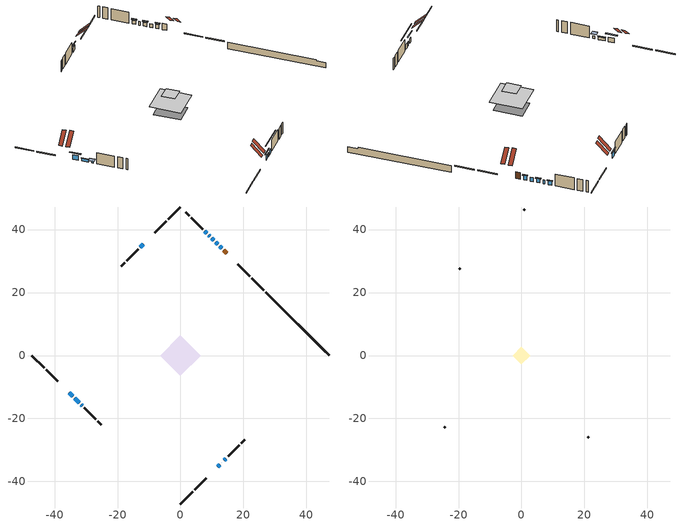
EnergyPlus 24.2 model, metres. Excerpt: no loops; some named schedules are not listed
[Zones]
conditioned space
 floor outside (Floor1 construction): -2.32,0 0,2.32 2.32,0 0,-2.32 z0.61
 floor adiabatic (AdiabaticFloorConstruction): -6.47,0 0,6.47 6.47,0 0,-6.47 z1.83
 floor foundation (Slab1 construction): -5.01,0.59 -0.59,5.01 5.01,-0.59 0.59,-5.01 z-1.5
 wall outside (RimJoist1 construction): 0,-47.17 3.81,-43.35 / -47.17,0 -43.35,-3.81 / 0,47.17 -3.81,43.35 / 26.47,20.7 22.65,24.52 z0.61:0.91
 wall outside (RimJoist2 construction): 4.47,-42.7 8.23,-38.94 / -42.7,-4.47 -38.94,-8.23 / -4.47,42.7 -8.23,38.94 / 22,25.17 18.24,28.93 z0.61:0.91
 wall outside (AdiabaticWallConstruction 1): 14.67,32.5 13.78,33.39 z0.61:2.64
 wall outside (AdiabaticWallConstruction): 11.8,-35.37 12.41,-34.76 / 13.12,34.05 12.49,34.68 / -35.37,-11.8 -34.23,-12.93 / -11.8,35.37 -12.81,34.36 / 13.82,-33.35 14.43,-32.74 z0.61:2.03; 11.83,35.33 11.24,35.93 / 13.07,-34.1 13.17,-34 / 10.58,36.58 9.95,37.21 / 9.3,37.87 9.02,38.15 / 8.37,38.8 7.65,39.52 z0.61:1.83; -33.58,-13.59 -32.21,-14.96 z0.61:1.47; -31.56,-15.61 -31.18,-15.99 z0.61:1.5
 wall outside (Wall1 construction): 15.09,-32.08 18.72,-28.45 / -30.52,-16.65 -26.89,-20.28 / -13.46,33.7 -17.09,30.07 / 6.99,40.18 3.36,43.81 z0.61:4.27
 wall outside (Wall2 construction): 19.37,-27.8 20.42,-26.75 / -26.24,-20.93 -25.19,-21.98 / -17.75,29.42 -18.8,28.37 / 2.71,44.46 1.66,45.51 z0.61:4.27
 wall foundation (FoundationWall1 construction): 27.12,20.04,-1.5 27.12,20.04,0.61 45.16,2,0.61 45.16,2,0.19 47.17,0,0.19 47.17,0,-1.5
 window (WindowConstruction): 11.8,-35.37 12.41,-34.76 z0.61:2.03
 window (WindowConstruction 6): 13.12,34.05 12.49,34.68 z0.61:2.03
 window (WindowConstruction 7): -35.37,-11.8 -34.23,-12.93 z0.61:2.03
 window (WindowConstruction 10): 11.83,35.34 11.24,35.93 z0.61:1.83
 window (WindowConstruction 11): 13.07,-34.1 13.16,-34 z0.61:1.83
 window (WindowConstruction 1): -11.8,35.37 -12.81,34.36 z0.61:2.03
 window (WindowConstruction 2): 10.58,36.58 9.95,37.21 z0.61:1.83
 window (WindowConstruction 3): -33.58,-13.59 -32.21,-14.96 z0.61:1.47
 window (WindowConstruction 8): 9.3,37.87 9.02,38.15 z0.61:1.83
 window (WindowConstruction 9): -31.55,-15.61 -31.18,-15.99 z0.61:1.5
 window (WindowConstruction 4): 13.82,-33.35 14.43,-32.74 z0.61:2.03
 window (WindowConstruction 5): 8.37,38.8 7.65,39.52 z0.61:1.83
 door (Door): 14.67,32.5 13.78,33.39 z0.61:2.64
 ceiling adiabatic (AdiabaticFloorConstruction): 0,-6.47 6.47,0 0,6.47 -6.47,0 z1.83
 roof outside (Roof1 construction): 9.67,-37.5,4.27 7.46,-35.29,7.4 6.67,-36.07,7.4 8.89,-38.28,4.27; -37.5,-9.67,4.27 -35.29,-7.46,7.4 -36.07,-6.67,7.4 -38.28,-8.89,4.27; -9.67,37.5,4.27 -7.46,35.29,7.4 -6.67,36.07,7.4 -8.89,38.28,4.27; 16.8,30.37,4.27 14.59,28.16,7.4 15.37,27.38,7.4 17.58,29.59,4.27
attic - vented
 floor to conditioned space (Floor2 construction Reversed): -2.75,0 0,2.75 2.75,0 0,-2.75 z4.27
 wall outside (Wall4 construction): 21.08,-26.09 21.42,-25.75 / -24.53,-22.64 -24.19,-22.98 / -19.45,27.71 -19.8,27.37 / 1,46.17 0.66,46.51 z0.61:4.27
 roof outside (Roof2 construction): 11.14,-36.02,4.27 8.83,-33.71,7.54 8.01,-34.53,7.54 10.33,-36.84,4.27; -36.02,-11.14,4.27 -33.71,-8.83,7.54 -34.53,-8.01,7.54 -36.84,-10.33,4.27; -11.14,36.02,4.27 -8.83,33.71,7.54 -8.01,34.53,7.54 -10.33,36.84,4.27; 15.32,31.85,4.27 13.01,29.53,7.54 13.83,28.71,7.54 16.14,31.03,4.27
shading: 13.27,-33.89 10.94,-36.23 11.04,-36.33 13.38,-34 z3.25; 12.31,34.86 13.3,33.87 13.56,34.13 12.57,35.12 z2.28; -33.63,-13.54 -35.97,-11.19 -36.24,-11.46 -33.9,-13.81 z2.89; -13.34,33.82 -11.26,35.9 -11.37,36.01 -13.45,33.93 z2.79; 9.74,37.42 10.8,36.37 11.06,36.64 10.01,37.69 z2.13; -32.14,-15.03 -33.65,-13.52 -33.79,-13.66 -32.28,-15.17 z1.57; -30.85,-16.32 -31.88,-15.29 -32.74,-16.15 -31.71,-17.18 z1.96; 17.02,-30.15 11.23,-35.94 11.34,-36.04 17.13,-30.25 z5.69; 7.47,39.7 8.54,38.63 8.8,38.89 7.73,39.96 z2.08
[Building]
Building 1: Terrain=Suburbs
[Site:Location]
Montreal Mirabel Intl AP_QC: Latitude {deg}=45.68; Longitude {deg}=-74.03; Time Zone {hr}=-5; Elevation {m}=82; Keep Site Location Information=Yes
[Site:GroundTemperature:Shallow]
0.642858, -1.75623, -1.94836, -0.80987, 3.76054, 8.30966, 12.2535, 14.7518, 14.9641, 12.9321, 9.08883, 4.67926
[Site:WaterMainsTemperature]
Calculation Method=Schedule; Temperature Schedule=mains temperature schedule
[Material] Roughness=Rough; Thermal Absorptance=0.9
Name | Thickness {m} | Conductivity {W/m-K} | Density {kg/m3} | Specific Heat {J/kg-K} | Solar Absorptance | Visible Absorptance
asphalt or fiberglass shingles | 0.00635 | 0.162714 | 1121.4 | 1465.45 | 0.4 | 0.4
ceiling loosefill ins | 0.254 | 0.0480833 | 16.02 | 1046.75 | 0.7 | 0.7
ceiling stud and cavity | 0.1397 | 0.308702 | 65.682 | 1177.47 | 0.7 | 0.7
concrete 4.0 in. | 0.1016 | 1.803125 | 2242.8 | 837.4 | 0.7 | 0.7
concrete 8.0 in. | 0.2032 | 1.803125 | 2242.8 | 837.4 | 0.7 | 0.7
door material | 0.04445 | 0.053851 | 512.64 | 1214.23 | 0.7 | 0.7
exterior vertical ins | 0.0519071 | 0.029427 | 32.04 | 1214.23 | 0.7 | 0.7
floor covering | 0.0127 | 0.0433444 | 54.468 | 1339.84 | 0.6 | 0.6
floor rigid ins; wall rigid ins | 0.512978 | 0.029427 | 32.04 | 1214.23 | 0.7 | 0.7
floor stud and cavity | 0.1397 | 0.0923391 | 92.3553 | 1139.71 | 0.7 | 0.7
floor stud and cavity 1 | 0.1397 | 1.75129 | 37.0049 | 1207.88 | 0.7 | 0.7
furniture material conditioned space 1 | 0.1524 | 0.115458 | 640.8 | 1214.23 | 0.6 | 0.6
gypsum board | 0.0127 | 0.160291 | 801 | 837.4 | 0.6 | 0.6
gypsum board 1 | 0.0127 | 0.160291 | 801 | 837.4 | 0.7 | 0.7
osb sheathing 0.5 in. | 0.0127 | 0.115458 | 512.64 | 1214.23 | 0.7 | 0.7
osb sheathing 0.75 in. | 0.01905 | 0.115458 | 512.64 | 1214.23 | 0.7 | 0.7
osb sheathing 2.0 in. | 0.0508 | 0.115458 | 512.64 | 1214.23 | 0.7 | 0.7
rim joist rigid ins | 0.051816 | 0.029427 | 32.04 | 1214.23 | 0.7 | 0.7
rim joist stud and cavity | 0.0508 | 0.0452492 | 125.044 | 1163.47 | 0.6 | 0.6
rim joist stud and cavity 1 | 0.0508 | 0.0477981 | 125.044 | 1163.47 | 0.6 | 0.6
roof stud and cavity | 0.2032 | 0.17553 | 78.34581 | 1123.46 | 0.7 | 0.7
wall stud and cavity | 0.1397 | 0.157107 | 139.0536 | 1170.24 | 0.7 | 0.7
wall stud and cavity 1 | 0.1397 | 0.14193 | 139.0536 | 1170.24 | 0.7 | 0.7
wall stud and cavity 2 | 0.0889 | 6.9971 | 50.32683 | 1063.81 | 0.6 | 0.6
wall stud and cavity 3 | 0.0889 | 0.380278 | 52.3479 | 1209.89 | 0.7 | 0.7
wall stud and cavity 4 | 0.0889 | 0.391764 | 83.0341 | 1211.67 | 0.7 | 0.7
wood siding | 0.0254 | 0.102417 | 544.68 | 1172.36 | 0.4 | 0.4
wood siding 1 | 0.00254 | 0.102417 | 544.68 | 1172.36 | 0.4 | 0.4
wood siding 2; wood siding 3; wood siding 4 | 0.0254 | 0.102417 | 544.68 | 1172.36 | 0.7 | 0.7
[WindowMaterial:SimpleGlazingSystem]
Name | U-Factor {W/m2-K} | Solar Heat Gain Coefficient
WindowMaterial | 4.28064 | 0.68
WindowMaterial 1 | 3.93088 | 0.7
WindowMaterial 2 | 4.34197 | 0.67
WindowMaterial 3 | 4.5248 | 0.66
WindowMaterial 4 | 4.23352 | 0.68
WindowMaterial 5 | 4.25509 | 0.68
WindowMaterial 6 | 3.87126 | 0.7
WindowMaterial 7 | 2.75326 | 0.59
WindowMaterial 8 | 5.43157 | 0.61
WindowMaterial 9 | 2.72487 | 0.32
[Construction]
AdiabaticFloorConstruction: floor stud and cavity 1, floor rigid ins, osb sheathing 0.75 in., floor covering
AdiabaticWallConstruction: wood siding 3, wall rigid ins, wall stud and cavity 3, gypsum board
AdiabaticWallConstruction 1: wood siding 4, wall rigid ins, wall stud and cavity 3, gypsum board
Door: door material
Floor1 construction: floor stud and cavity, osb sheathing 0.75 in., floor covering
Floor2 construction Reversed: gypsum board, ceiling stud and cavity, ceiling loosefill ins
FoundationWall1 construction: concrete 8.0 in., gypsum board 1
furniture construction conditioned space 1: furniture material conditioned space 1
PartitionWallConstruction: gypsum board, wall stud and cavity 4, gypsum board
RimJoist1 construction: wood siding 2, osb sheathing 2.0 in., rim joist stud and cavity
RimJoist2 construction: wood siding 2, rim joist rigid ins, osb sheathing 2.0 in., rim joist stud and cavity 1
Roof1 construction: asphalt or fiberglass shingles, osb sheathing 0.75 in., roof stud and cavity, gypsum board
Roof2 construction: asphalt or fiberglass shingles
Slab1 construction: concrete 4.0 in.
Wall1 construction: wood siding, osb sheathing 0.5 in., wall stud and cavity, gypsum board
Wall2 construction: wood siding, osb sheathing 0.5 in., wall stud and cavity 1, gypsum board
Wall4 construction: wood siding 1, wall stud and cavity 2
WindowConstruction; WindowConstruction 4: WindowMaterial
WindowConstruction 1: WindowMaterial 1
WindowConstruction 10: WindowMaterial 8
WindowConstruction 11: WindowMaterial 9
WindowConstruction 2: WindowMaterial 2
WindowConstruction 3: WindowMaterial 3
WindowConstruction 5: WindowMaterial 4
WindowConstruction 6: WindowMaterial 5
WindowConstruction 7: WindowMaterial 6
WindowConstruction 8; WindowConstruction 9: WindowMaterial 7
[Zone] Multiplier=1; Part of Total Floor Area=Yes
Name | Volume {m3}
attic - vented | 6.95637
conditioned space | 321.3
[Space]
Name | Zone | Volume {m3}
attic - vented 1 | attic - vented | 6.95637
conditioned space 1 | conditioned space | 321.3
[ZoneInfiltration:EffectiveLeakageArea]
infil attic - vented 1: Zone or Space=attic - vented 1; Schedule=Always On Discrete; Effective Air Leakage Area {cm2}=699.692; Stack Coefficient=0.000482018; Wind Coefficient=1.48338e-05
[ZoneMixing]
whole house fan mix: Zone or Space=attic - vented; Schedule=Always On Continuous; Design Flow Rate Calculation Method=Flow/Zone; Design Flow Rate {m3/s}=0; Source Zone or Space=conditioned space
[SurfaceProperty:ExposedFoundationPerimeter]
Slab1: Exposed Perimeter Calculation Method=TotalExposedPerimeter; Total Exposed Perimeter {m}=28.347
[InternalMass] Zone or ZoneList=conditioned space; Space or SpaceList=conditioned space 1
Name | Construction | Surface Area {m2}
furniture mass conditioned space 1 | furniture construction conditioned space 1 | 57.556
partition wall mass | PartitionWallConstruction | 143.89
[Lights]
interior lighting: Zone or ZoneList or Space or SpaceList=conditioned space 1; Schedule=interior lighting schedule; Design Level Calculation Method=LightingLevel; Lighting Level {W}=343.2; Return Air Fraction=0; Fraction Radiant=0.6; Fraction Visible=0.2; Fraction Replaceable=1
[People]
occupants: Zone or ZoneList or Space or SpaceList=conditioned space 1; Number of People Schedule=occupants schedule; Number of People Calculation Method=People; Number of People=3; Fraction Radiant=0.314171; Sensible Heat Fraction=0.56303; Activity Level Schedule=occupants activity schedule; Carbon Dioxide Generation Rate {m3/s-W}=0; Enable ASHRAE 55 Comfort Warnings=No; Mean Radiant Temperature Calculation Type=EnclosureAveraged
[ElectricEquipment] Zone or ZoneList or Space or SpaceList=conditioned space 1; Design Level Calculation Method=EquipmentLevel
Name | Schedule | Design Level {W} | Fraction Latent | Fraction Radiant | Fraction Lost
clothes dryer | clothes dryer schedule | 140.772 | 0.015 | 0.081 | 0.85
clothes washer | clothes washer schedule | 32.1985 | 0.03 | 0.162 | 0.7
cooking range | cooking range schedule | 215.147 | 0.08 | 0.432 | 0.2
dishwasher | dishwasher schedule | 66.8632 | 0.3 | 0.18 | 0.4
fridge | fridge schedule | 72.9452 | 0 | 0.6 | 0
mech vent house fan | mech vent house fan schedule | 0 | 0 | 0 | 1
mech vent house fan cfis | mech vent house fan cfis schedule | 0 | 0 | 0 | 0
mech vent range fan 0 | mech vent range fan 0 schedule | 57 | 0 | 0 | 1
misc plug loads | misc plug loads schedule | 494.7 | 0.045 | 0.513 | 0.1
whole house fan | Always On Discrete | 0 | 0 | 0 | 1
[OtherEquipment] Zone or ZoneList or Space or SpaceList=conditioned space 1; Design Level Calculation Method=EquipmentLevel
Name | Fuel Type | Schedule | Design Level {W} | Fraction Latent | Fraction Radiant | Fraction Lost
clothes dryer 1 | Electricity | clothes dryer schedule | 0 | 0.015 | 0.081 | 0.85
cooking range 1 | Electricity | cooking range schedule | 0 | 0.08 | 0.432 | 0.2
general water use latent | None | general water use schedule | 62.594 | 1 | 0 | 0
general water use sensible | None | general water use schedule | -61.6891 | 0 | 0.6 | 0
mech vent house fan latent load | None | Always On Discrete | 0 | 1 | 0 | 0
mech vent house fan sensible load | None | Always On Discrete | 0 | 0 | 0 | 0
water heater energy adjustment1 | Electricity | Always On Discrete | 0.01 | 0 | 0 | 1
[ZoneInfiltration:DesignFlowRate] Zone or ZoneList or Space or SpaceList=conditioned space 1; Schedule=Always On Discrete; Design Flow Rate Calculation Method=Flow/Zone; Design Flow Rate {m3/s}=0
infil flow; natural vent flow; whole house fan flow
[Foundation:Kiva]
Foundation Kiva 1: Initial Indoor Air Temperature {C}=18; Wall Height Above Grade {m}=0.609996; Wall Depth Below Slab {m}=0.2032; Custom Block Material Name 1=exterior vertical ins; Custom Block Depth 1 {m}=2.11001; Custom Block X Position 1 {m}=0.2159; Custom Block Z Position 1 {m}=0
[Foundation:Kiva:Settings]
Soil Conductivity {W/m-K}=0.849921; Soil Density {kg/m3}=1842.3; Soil Specific Heat {J/kg-K}=418.7; Ground Solar Absorptivity=0.9; Ground Thermal Absorptivity=0.9; Ground Surface Roughness {m}=0.03; Far-Field Width {m}=40; Deep-Ground Boundary Condition=ZeroFlux; Deep-Ground Depth {m}=40; Minimum Cell Dimension {m}=0.2; Maximum Cell Growth Coefficient=3; Simulation Timestep=Timestep
[Exterior:Lights]
exterior lighting: Schedule=exterior lighting schedule; Design Level {W}=75.6
[Schedule:Constant]
Name | Hourly Value
Always On Continuous; mech vent house fan schedule; mech vent house fan cfis schedule; Always On Discrete | 1
occupants activity schedule | 117.228
fridge schedule | 0
[Schedule:Week:Daily]
interior lighting schedule Week Rule - Jan1-Jan27: interior lighting schedule day, interior lighting schedule day, interior lighting schedule day, interior lighting schedule day, interior lighting schedule day, interior lighting schedule day, interior lighting schedule day, interior lighting schedule default day, interior lighting schedule default day, interior lighting schedule default day, interior lighting schedule default day, interior lighting schedule default day
interior lighting schedule Week Rule - Jan28-Feb3: interior lighting schedule day, interior lighting schedule day, interior lighting schedule day, interior lighting schedule day, interior lighting schedule day 1, interior lighting schedule day 1, interior lighting schedule day 1, interior lighting schedule default day, interior lighting schedule default day, interior lighting schedule default day, interior lighting schedule default day, interior lighting schedule default day
interior lighting schedule Week Rule - Feb4-Feb24: interior lighting schedule day 1, interior lighting schedule day 1, interior lighting schedule day 1, interior lighting schedule day 1, interior lighting schedule day 1, interior lighting schedule day 1, interior lighting schedule day 1, interior lighting schedule default day, interior lighting schedule default day, interior lighting schedule default day, interior lighting schedule default day, interior lighting schedule default day
interior lighting schedule Week Rule - Feb25-Mar3: interior lighting schedule day 1, interior lighting schedule day 1, interior lighting schedule day 1, interior lighting schedule day 1, interior lighting schedule day 2, interior lighting schedule day 2, interior lighting schedule day 2, interior lighting schedule default day, interior lighting schedule default day, interior lighting schedule default day, interior lighting schedule default day, interior lighting schedule default day
interior lighting schedule Week Rule - Mar4-Mar31: interior lighting schedule day 2, interior lighting schedule day 2, interior lighting schedule day 2, interior lighting schedule day 2, interior lighting schedule day 2, interior lighting schedule day 2, interior lighting schedule day 2, interior lighting schedule default day, interior lighting schedule default day, interior lighting schedule default day, interior lighting schedule default day, interior lighting schedule default day
interior lighting schedule Week Rule - Apr1-Apr28: interior lighting schedule day 3, interior lighting schedule day 3, interior lighting schedule day 3, interior lighting schedule day 3, interior lighting schedule day 3, interior lighting schedule day 3, interior lighting schedule day 3, interior lighting schedule default day, interior lighting schedule default day, interior lighting schedule default day, interior lighting schedule default day, interior lighting schedule default day
interior lighting schedule Week Rule - Apr29-May5: interior lighting schedule day 3, interior lighting schedule day 3, interior lighting schedule day 4, interior lighting schedule day 4, interior lighting schedule day 4, interior lighting schedule day 4, interior lighting schedule day 4, interior lighting schedule default day, interior lighting schedule default day, interior lighting schedule default day, interior lighting schedule default day, interior lighting schedule default day
interior lighting schedule Week Rule - May6-May26: interior lighting schedule day 4, interior lighting schedule day 4, interior lighting schedule day 4, interior lighting schedule day 4, interior lighting schedule day 4, interior lighting schedule day 4, interior lighting schedule day 4, interior lighting schedule default day, interior lighting schedule default day, interior lighting schedule default day, interior lighting schedule default day, interior lighting schedule default day
interior lighting schedule Week Rule - May27-Jun2: interior lighting schedule day 4, interior lighting schedule day 4, interior lighting schedule day 4, interior lighting schedule day 4, interior lighting schedule day 4, interior lighting schedule day 5, interior lighting schedule day 5, interior lighting schedule default day, interior lighting schedule default day, interior lighting schedule default day, interior lighting schedule default day, interior lighting schedule default day
interior lighting schedule Week Rule - Jun3-Jun30: interior lighting schedule day 5, interior lighting schedule day 5, interior lighting schedule day 5, interior lighting schedule day 5, interior lighting schedule day 5, interior lighting schedule day 5, interior lighting schedule day 5, interior lighting schedule default day, interior lighting schedule default day, interior lighting schedule default day, interior lighting schedule default day, interior lighting schedule default day
interior lighting schedule Week Rule - Jul1-Jul28: interior lighting schedule day 6, interior lighting schedule day 6, interior lighting schedule day 6, interior lighting schedule day 6, interior lighting schedule day 6, interior lighting schedule day 6, interior lighting schedule day 6, interior lighting schedule default day, interior lighting schedule default day, interior lighting schedule default day, interior lighting schedule default day, interior lighting schedule default day
interior lighting schedule Week Rule - Jul29-Aug4: interior lighting schedule day 6, interior lighting schedule day 6, interior lighting schedule day 6, interior lighting schedule day 7, interior lighting schedule day 7, interior lighting schedule day 7, interior lighting schedule day 7, interior lighting schedule default day, interior lighting schedule default day, interior lighting schedule default day, interior lighting schedule default day, interior lighting schedule default day
interior lighting schedule Week Rule - Aug5-Aug25: interior lighting schedule day 7, interior lighting schedule day 7, interior lighting schedule day 7, interior lighting schedule day 7, interior lighting schedule day 7, interior lighting schedule day 7, interior lighting schedule day 7, interior lighting schedule default day, interior lighting schedule default day, interior lighting schedule default day, interior lighting schedule default day, interior lighting schedule default day
interior lighting schedule Week Rule - Aug26-Sep1: interior lighting schedule day 7, interior lighting schedule day 7, interior lighting schedule day 7, interior lighting schedule day 7, interior lighting schedule day 7, interior lighting schedule day 7, interior lighting schedule day 8, interior lighting schedule default day, interior lighting schedule default day, interior lighting schedule default day, interior lighting schedule default day, interior lighting schedule default day
interior lighting schedule Week Rule - Sep2-Sep29: interior lighting schedule day 8, interior lighting schedule day 8, interior lighting schedule day 8, interior lighting schedule day 8, interior lighting schedule day 8, interior lighting schedule day 8, interior lighting schedule day 8, interior lighting schedule default day, interior lighting schedule default day, interior lighting schedule default day, interior lighting schedule default day, interior lighting schedule default day
interior lighting schedule Week Rule - Sep30-Oct6: interior lighting schedule day 8, interior lighting schedule day 9, interior lighting schedule day 9, interior lighting schedule day 9, interior lighting schedule day 9, interior lighting schedule day 9, interior lighting schedule day 9, interior lighting schedule default day, interior lighting schedule default day, interior lighting schedule default day, interior lighting schedule default day, interior lighting schedule default day
interior lighting schedule Week Rule - Oct7-Oct27: interior lighting schedule day 9, interior lighting schedule day 9, interior lighting schedule day 9, interior lighting schedule day 9, interior lighting schedule day 9, interior lighting schedule day 9, interior lighting schedule day 9, interior lighting schedule default day, interior lighting schedule default day, interior lighting schedule default day, interior lighting schedule default day, interior lighting schedule default day
interior lighting schedule Week Rule - Oct28-Nov3: interior lighting schedule day 9, interior lighting schedule day 9, interior lighting schedule day 9, interior lighting schedule day 9, interior lighting schedule day 10, interior lighting schedule day 10, interior lighting schedule day 10, interior lighting schedule default day, interior lighting schedule default day, interior lighting schedule default day, interior lighting schedule default day, interior lighting schedule default day
interior lighting schedule Week Rule - Nov4-Nov24: interior lighting schedule day 10, interior lighting schedule day 10, interior lighting schedule day 10, interior lighting schedule day 10, interior lighting schedule day 10, interior lighting schedule day 10, interior lighting schedule day 10, interior lighting schedule default day, interior lighting schedule default day, interior lighting schedule default day, interior lighting schedule default day, interior lighting schedule default day
interior lighting schedule Week Rule - Nov25-Dec1: interior lighting schedule day 10, interior lighting schedule day 10, interior lighting schedule day 10, interior lighting schedule day 10, interior lighting schedule day 10, interior lighting schedule day 10, interior lighting schedule day 11, interior lighting schedule default day, interior lighting schedule default day, interior lighting schedule default day, interior lighting schedule default day, interior lighting schedule default day
interior lighting schedule Week Rule - Dec2-Dec31: interior lighting schedule day 11, interior lighting schedule day 11, interior lighting schedule day 11, interior lighting schedule day 11, interior lighting schedule day 11, interior lighting schedule day 11, interior lighting schedule day 11, interior lighting schedule default day, interior lighting schedule default day, interior lighting schedule default day, interior lighting schedule default day, interior lighting schedule default day
occupants schedule Week Rule - Jan1-Dec31: occupants schedule day, occupants schedule day, occupants schedule day, occupants schedule day, occupants schedule day, occupants schedule day, occupants schedule day, occupants schedule default day, occupants schedule default day, occupants schedule default day, occupants schedule default day, occupants schedule default day
clothes dryer schedule Week Rule - Jan1-Dec31: clothes dryer schedule day, clothes dryer schedule day, clothes dryer schedule day, clothes dryer schedule day, clothes dryer schedule day, clothes dryer schedule day, clothes dryer schedule day, clothes dryer schedule default day, clothes dryer schedule default day, clothes dryer schedule default day, clothes dryer schedule default day, clothes dryer schedule default day
clothes washer schedule Week Rule - Jan1-Dec31: clothes washer schedule day, clothes washer schedule day, clothes washer schedule day, clothes washer schedule day, clothes washer schedule day, clothes washer schedule day, clothes washer schedule day, clothes washer schedule default day, clothes washer schedule default day, clothes washer schedule default day, clothes washer schedule default day, clothes washer schedule default day
cooking range schedule Week Rule - Jan1-Dec31: cooking range schedule day, cooking range schedule day, cooking range schedule day, cooking range schedule day, cooking range schedule day, cooking range schedule day, cooking range schedule day, cooking range schedule default day, cooking range schedule default day, cooking range schedule default day, cooking range schedule default day, cooking range schedule default day
dishwasher schedule Week Rule - Jan1-Dec31: dishwasher schedule day, dishwasher schedule day, dishwasher schedule day, dishwasher schedule day, dishwasher schedule day, dishwasher schedule day, dishwasher schedule day, dishwasher schedule default day, dishwasher schedule default day, dishwasher schedule default day, dishwasher schedule default day, dishwasher schedule default day
mech vent range fan 0 schedule Week Rule - Jan1-Dec31: mech vent range fan 0 schedule day, mech vent range fan 0 schedule day, mech vent range fan 0 schedule day, mech vent range fan 0 schedule day, mech vent range fan 0 schedule day, mech vent range fan 0 schedule day, mech vent range fan 0 schedule day, mech vent range fan 0 schedule default day, mech vent range fan 0 schedule default day, mech vent range fan 0 schedule default day, mech vent range fan 0 schedule default day, mech vent range fan 0 schedule default day
misc plug loads schedule Week Rule - Jan1-Dec31: misc plug loads schedule day, misc plug loads schedule day, misc plug loads schedule day, misc plug loads schedule day, misc plug loads schedule day, misc plug loads schedule day, misc plug loads schedule day, misc plug loads schedule default day, misc plug loads schedule default day, misc plug loads schedule default day, misc plug loads schedule default day, misc plug loads schedule default day
general water use schedule Week Rule - Jan1-Dec31: general water use schedule day, general water use schedule day, general water use schedule day, general water use schedule day, general water use schedule day, general water use schedule day, general water use schedule day, general water use schedule default day, general water use schedule default day, general water use schedule default day, general water use schedule default day, general water use schedule default day
exterior lighting schedule Week Rule - Jan1-Jan27: exterior lighting schedule day, exterior lighting schedule day, exterior lighting schedule day, exterior lighting schedule day, exterior lighting schedule day, exterior lighting schedule day, exterior lighting schedule day, exterior lighting schedule default day, exterior lighting schedule default day, exterior lighting schedule default day, exterior lighting schedule default day, exterior lighting schedule default day
exterior lighting schedule Week Rule - Jan28-Feb3: exterior lighting schedule day, exterior lighting schedule day, exterior lighting schedule day, exterior lighting schedule day, exterior lighting schedule day 1, exterior lighting schedule day 1, exterior lighting schedule day 1, exterior lighting schedule default day, exterior lighting schedule default day, exterior lighting schedule default day, exterior lighting schedule default day, exterior lighting schedule default day
exterior lighting schedule Week Rule - Feb4-Feb24: exterior lighting schedule day 1, exterior lighting schedule day 1, exterior lighting schedule day 1, exterior lighting schedule day 1, exterior lighting schedule day 1, exterior lighting schedule day 1, exterior lighting schedule day 1, exterior lighting schedule default day, exterior lighting schedule default day, exterior lighting schedule default day, exterior lighting schedule default day, exterior lighting schedule default day
exterior lighting schedule Week Rule - Feb25-Mar3: exterior lighting schedule day 1, exterior lighting schedule day 1, exterior lighting schedule day 1, exterior lighting schedule day 1, exterior lighting schedule day 2, exterior lighting schedule day 2, exterior lighting schedule day 2, exterior lighting schedule default day, exterior lighting schedule default day, exterior lighting schedule default day, exterior lighting schedule default day, exterior lighting schedule default day
exterior lighting schedule Week Rule - Mar4-Mar31: exterior lighting schedule day 2, exterior lighting schedule day 2, exterior lighting schedule day 2, exterior lighting schedule day 2, exterior lighting schedule day 2, exterior lighting schedule day 2, exterior lighting schedule day 2, exterior lighting schedule default day, exterior lighting schedule default day, exterior lighting schedule default day, exterior lighting schedule default day, exterior lighting schedule default day
exterior lighting schedule Week Rule - Apr1-Apr28: exterior lighting schedule day 3, exterior lighting schedule day 3, exterior lighting schedule day 3, exterior lighting schedule day 3, exterior lighting schedule day 3, exterior lighting schedule day 3, exterior lighting schedule day 3, exterior lighting schedule default day, exterior lighting schedule default day, exterior lighting schedule default day, exterior lighting schedule default day, exterior lighting schedule default day
exterior lighting schedule Week Rule - Apr29-May5: exterior lighting schedule day 3, exterior lighting schedule day 3, exterior lighting schedule day 4, exterior lighting schedule day 4, exterior lighting schedule day 4, exterior lighting schedule day 4, exterior lighting schedule day 4, exterior lighting schedule default day, exterior lighting schedule default day, exterior lighting schedule default day, exterior lighting schedule default day, exterior lighting schedule default day
exterior lighting schedule Week Rule - May6-May26: exterior lighting schedule day 4, exterior lighting schedule day 4, exterior lighting schedule day 4, exterior lighting schedule day 4, exterior lighting schedule day 4, exterior lighting schedule day 4, exterior lighting schedule day 4, exterior lighting schedule default day, exterior lighting schedule default day, exterior lighting schedule default day, exterior lighting schedule default day, exterior lighting schedule default day
exterior lighting schedule Week Rule - May27-Jun2: exterior lighting schedule day 4, exterior lighting schedule day 4, exterior lighting schedule day 4, exterior lighting schedule day 4, exterior lighting schedule day 4, exterior lighting schedule day 5, exterior lighting schedule day 5, exterior lighting schedule default day, exterior lighting schedule default day, exterior lighting schedule default day, exterior lighting schedule default day, exterior lighting schedule default day
exterior lighting schedule Week Rule - Jun3-Jun30: exterior lighting schedule day 5, exterior lighting schedule day 5, exterior lighting schedule day 5, exterior lighting schedule day 5, exterior lighting schedule day 5, exterior lighting schedule day 5, exterior lighting schedule day 5, exterior lighting schedule default day, exterior lighting schedule default day, exterior lighting schedule default day, exterior lighting schedule default day, exterior lighting schedule default day
exterior lighting schedule Week Rule - Jul1-Jul28: exterior lighting schedule day 6, exterior lighting schedule day 6, exterior lighting schedule day 6, exterior lighting schedule day 6, exterior lighting schedule day 6, exterior lighting schedule day 6, exterior lighting schedule day 6, exterior lighting schedule default day, exterior lighting schedule default day, exterior lighting schedule default day, exterior lighting schedule default day, exterior lighting schedule default day
exterior lighting schedule Week Rule - Jul29-Aug4: exterior lighting schedule day 6, exterior lighting schedule day 6, exterior lighting schedule day 6, exterior lighting schedule day 7, exterior lighting schedule day 7, exterior lighting schedule day 7, exterior lighting schedule day 7, exterior lighting schedule default day, exterior lighting schedule default day, exterior lighting schedule default day, exterior lighting schedule default day, exterior lighting schedule default day
exterior lighting schedule Week Rule - Aug5-Aug25: exterior lighting schedule day 7, exterior lighting schedule day 7, exterior lighting schedule day 7, exterior lighting schedule day 7, exterior lighting schedule day 7, exterior lighting schedule day 7, exterior lighting schedule day 7, exterior lighting schedule default day, exterior lighting schedule default day, exterior lighting schedule default day, exterior lighting schedule default day, exterior lighting schedule default day
exterior lighting schedule Week Rule - Aug26-Sep1: exterior lighting schedule day 7, exterior lighting schedule day 7, exterior lighting schedule day 7, exterior lighting schedule day 7, exterior lighting schedule day 7, exterior lighting schedule day 7, exterior lighting schedule day 8, exterior lighting schedule default day, exterior lighting schedule default day, exterior lighting schedule default day, exterior lighting schedule default day, exterior lighting schedule default day
exterior lighting schedule Week Rule - Sep2-Sep29: exterior lighting schedule day 8, exterior lighting schedule day 8, exterior lighting schedule day 8, exterior lighting schedule day 8, exterior lighting schedule day 8, exterior lighting schedule day 8, exterior lighting schedule day 8, exterior lighting schedule default day, exterior lighting schedule default day, exterior lighting schedule default day, exterior lighting schedule default day, exterior lighting schedule default day
exterior lighting schedule Week Rule - Sep30-Oct6: exterior lighting schedule day 8, exterior lighting schedule day 9, exterior lighting schedule day 9, exterior lighting schedule day 9, exterior lighting schedule day 9, exterior lighting schedule day 9, exterior lighting schedule day 9, exterior lighting schedule default day, exterior lighting schedule default day, exterior lighting schedule default day, exterior lighting schedule default day, exterior lighting schedule default day
exterior lighting schedule Week Rule - Oct7-Oct27: exterior lighting schedule day 9, exterior lighting schedule day 9, exterior lighting schedule day 9, exterior lighting schedule day 9, exterior lighting schedule day 9, exterior lighting schedule day 9, exterior lighting schedule day 9, exterior lighting schedule default day, exterior lighting schedule default day, exterior lighting schedule default day, exterior lighting schedule default day, exterior lighting schedule default day
exterior lighting schedule Week Rule - Oct28-Nov3: exterior lighting schedule day 9, exterior lighting schedule day 9, exterior lighting schedule day 9, exterior lighting schedule day 9, exterior lighting schedule day 10, exterior lighting schedule day 10, exterior lighting schedule day 10, exterior lighting schedule default day, exterior lighting schedule default day, exterior lighting schedule default day, exterior lighting schedule default day, exterior lighting schedule default day
[Schedule:Year]
interior lighting schedule: interior lighting schedule Week Rule - Jan1-Jan27, 1, 1, 1, 27, interior lighting schedule Week Rule - Jan28-Feb3, 1, 28, 2, 3, interior lighting schedule Week Rule - Feb4-Feb24, 2, 4, 2, 24, interior lighting schedule Week Rule - Feb25-Mar3, 2, 25, 3, 3, interior lighting schedule Week Rule - Mar4-Mar31, 3, 4, 3, 31, interior lighting schedule Week Rule - Apr1-Apr28, 4, 1, 4, 28, interior lighting schedule Week Rule - Apr29-May5, 4, 29, 5, 5, interior lighting schedule Week Rule - May6-May26, 5, 6, 5, 26, interior lighting schedule Week Rule - May27-Jun2, 5, 27, 6, 2, interior lighting schedule Week Rule - Jun3-Jun30, 6, 3, 6, 30, interior lighting schedule Week Rule - Jul1-Jul28, 7, 1, 7, 28, interior lighting schedule Week Rule - Jul29-Aug4, 7, 29, 8, 4, interior lighting schedule Week Rule - Aug5-Aug25, 8, 5, 8, 25, interior lighting schedule Week Rule - Aug26-Sep1, 8, 26, 9, 1, interior lighting schedule Week Rule - Sep2-Sep29, 9, 2, 9, 29, interior lighting schedule Week Rule - Sep30-Oct6, 9, 30, 10, 6, interior lighting schedule Week Rule - Oct7-Oct27, 10, 7, 10, 27, interior lighting schedule Week Rule - Oct28-Nov3, 10, 28, 11, 3, interior lighting schedule Week Rule - Nov4-Nov24, 11, 4, 11, 24, interior lighting schedule Week Rule - Nov25-Dec1, 11, 25, 12, 1, interior lighting schedule Week Rule - Dec2-Dec31, 12, 2, 12, 31
occupants schedule: occupants schedule Week Rule - Jan1-Dec31, 1, 1, 12, 31
clothes dryer schedule: clothes dryer schedule Week Rule - Jan1-Dec31, 1, 1, 12, 31
clothes washer schedule: clothes washer schedule Week Rule - Jan1-Dec31, 1, 1, 12, 31
cooking range schedule: cooking range schedule Week Rule - Jan1-Dec31, 1, 1, 12, 31
dishwasher schedule: dishwasher schedule Week Rule - Jan1-Dec31, 1, 1, 12, 31
mech vent range fan 0 schedule: mech vent range fan 0 schedule Week Rule - Jan1-Dec31, 1, 1, 12, 31
misc plug loads schedule: misc plug loads schedule Week Rule - Jan1-Dec31, 1, 1, 12, 31
general water use schedule: general water use schedule Week Rule - Jan1-Dec31, 1, 1, 12, 31
exterior lighting schedule: exterior lighting schedule Week Rule - Jan1-Jan27, 1, 1, 1, 27, exterior lighting schedule Week Rule - Jan28-Feb3, 1, 28, 2, 3, exterior lighting schedule Week Rule - Feb4-Feb24, 2, 4, 2, 24, exterior lighting schedule Week Rule - Feb25-Mar3, 2, 25, 3, 3, exterior lighting schedule Week Rule - Mar4-Mar31, 3, 4, 3, 31, exterior lighting schedule Week Rule - Apr1-Apr28, 4, 1, 4, 28, exterior lighting schedule Week Rule - Apr29-May5, 4, 29, 5, 5, exterior lighting schedule Week Rule - May6-May26, 5, 6, 5, 26, exterior lighting schedule Week Rule - May27-Jun2, 5, 27, 6, 2, exterior lighting schedule Week Rule - Jun3-Jun30, 6, 3, 6, 30, exterior lighting schedule Week Rule - Jul1-Jul28, 7, 1, 7, 28, exterior lighting schedule Week Rule - Jul29-Aug4, 7, 29, 8, 4, exterior lighting schedule Week Rule - Aug5-Aug25, 8, 5, 8, 25, exterior lighting schedule Week Rule - Aug26-Sep1, 8, 26, 9, 1, exterior lighting schedule Week Rule - Sep2-Sep29, 9, 2, 9, 29, exterior lighting schedule Week Rule - Sep30-Oct6, 9, 30, 10, 6, exterior lighting schedule Week Rule - Oct7-Oct27, 10, 7, 10, 27, exterior lighting schedule Week Rule - Oct28-Nov3, 10, 28, 11, 3, exterior lighting schedule Week Rule - Nov4-Nov24, 11, 4, 11, 24, exterior lighting schedule Week Rule - Nov25-Dec1, 11, 25, 12, 1, exterior lighting schedule Week Rule - Dec2-Dec31, 12, 2, 12, 31
[Schedule:Compact]
mains temperature schedule: Through: 01/01, For: AllDays, Until: 24:00, 5.61444, Through: 01/02, For: AllDays, Until: 24:00, 5.535, Through: 01/03, For: AllDays, Until: 24:00, 5.45667, Through: 01/04, For: AllDays, Until: 24:00, 5.37944, Through: 01/05, For: AllDays, Until: 24:00, 5.30333, Through: 01/06, For: AllDays, Until: 24:00, 5.22889, Through: 01/07, For: AllDays, Until: 24:00, 5.15611, Through: 01/08, For: AllDays, Until: 24:00, 5.08389, Through: 01/09, For: AllDays, Until: 24:00, 5.01333, Through: 01/10, For: AllDays, Until: 24:00, 4.94444, Through: 01/11, For: AllDays, Until: 24:00, 4.87667, Through: 01/12, For: AllDays, Until: 24:00, 4.81056, Through: 01/13, For: AllDays, Until: 24:00, 4.74556, Through: 01/14, For: AllDays, Until: 24:00, 4.68222, Through: 01/15, For: AllDays, Until: 24:00, 4.62056, Through: 01/16, For: AllDays, Until: 24:00, 4.56, Through: 01/17, For: AllDays, Until: 24:00, 4.50111, Through: 01/18, For: AllDays, Until: 24:00, 4.44389, Through: 01/19, For: AllDays, Until: 24:00, 4.38778, Through: 01/20, For: AllDays, Until: 24:00, 4.33389, Through: 01/21, For: AllDays, Until: 24:00, 4.28111, Through: 01/22, For: AllDays, Until: 24:00, 4.23, Through: 01/23, For: AllDays, Until: 24:00, 4.18056, Through: 01/24, For: AllDays, Until: 24:00, 4.13278, Through: 01/25, For: AllDays, Until: 24:00, 4.08667, Through: 01/26, For: AllDays, Until: 24:00, 4.04222, Through: 01/27, For: AllDays, Until: 24:00, 3.99944, Through: 01/28, For: AllDays, Until: 24:00, 3.95833, Through: 01/29, For: AllDays, Until: 24:00, 3.91889, Through: 01/30, For: AllDays, Until: 24:00, 3.88111, Through: 01/31, For: AllDays, Until: 24:00, 3.845, Through: 02/01, For: AllDays, Until: 24:00, 3.81056, Through: 02/02, For: AllDays, Until: 24:00, 3.77778, Through: 02/03, For: AllDays, Until: 24:00, 3.74722, Through: 02/04, For: AllDays, Until: 24:00, 3.71833, Through: 02/05, For: AllDays, Until: 24:00, 3.69056, Through: 02/06, For: AllDays, Until: 24:00, 3.66556, Through: 02/07, For: AllDays, Until: 24:00, 3.64167, Through: 02/08, For: AllDays, Until: 24:00, 3.61944, Through: 02/09, For: AllDays, Until: 24:00, 3.59944, Through: 02/10, For: AllDays, Until: 24:00, 3.58111, Through: 02/11, For: AllDays, Until: 24:00, 3.56444, Through: 02/12, For: AllDays, Until: 24:00, 3.55, Through: 02/13, For: AllDays, Until: 24:00, 3.53667, Through: 02/14, For: AllDays, Until: 24:00, 3.52556, Through: 02/15, For: AllDays, Until: 24:00, 3.51667, Through: 02/16, For: AllDays, Until: 24:00, 3.50889, Through: 02/17, For: AllDays, Until: 24:00, 3.50333, Through: 02/18, For: AllDays, Until: 24:00, 3.49944, Through: 02/19, For: AllDays, Until: 24:00, 3.49778, Through: 02/20, For: AllDays, Until: 24:00, 3.49778, Through: 02/21, For: AllDays, Until: 24:00, 3.49944, Through: 02/22, For: AllDays, Until: 24:00, 3.50278, Through: 02/23, For: AllDays, Until: 24:00, 3.50833, Through: 02/24, For: AllDays, Until: 24:00, 3.515, Through: 02/25, For: AllDays, Until: 24:00, 3.52444, Through: 02/26, For: AllDays, Until: 24:00, 3.535, Through: 02/27, For: AllDays, Until: 24:00, 3.54778, Through: 02/28, For: AllDays, Until: 24:00, 3.56222, Through: 03/01, For: AllDays, Until: 24:00, 3.57833, Through: 03/02, For: AllDays, Until: 24:00, 3.59667, Through: 03/03, For: AllDays, Until: 24:00, 3.61667, Through: 03/04, For: AllDays, Until: 24:00, 3.63833, Through: 03/05, For: AllDays, Until: 24:00, 3.66167, Through: 03/06, For: AllDays, Until: 24:00, 3.68667, Through: 03/07, For: AllDays, Until: 24:00, 3.71389, Through: 03/08, For: AllDays, Until: 24:00, 3.74278, Through: 03/09, For: AllDays, Until: 24:00, 3.77333, Through: 03/10, For: AllDays, Until: 24:00, 3.80556, Through: 03/11, For: AllDays, Until: 24:00, 3.83944, Through: 03/12, For: AllDays, Until: 24:00, 3.87556, Through: 03/13, For: AllDays, Until: 24:00, 3.91278, Through: 03/14, For: AllDays, Until: 24:00, 3.95222, Through: 03/15, For: AllDays, Until: 24:00, 3.99278, Through: 03/16, For: AllDays, Until: 24:00, 4.03556, Through: 03/17, For: AllDays, Until: 24:00, 4.08, Through: 03/18, For: AllDays, Until: 24:00, 4.12556, Through: 03/19, For: AllDays, Until: 24:00, 4.17333, Through: 03/20, For: AllDays, Until: 24:00, 4.22278, Through: 03/21, For: AllDays, Until: 24:00, 4.27333, Through: 03/22, For: AllDays, Until: 24:00, 4.32556, Through: 03/23, For: AllDays, Until: 24:00, 4.38, Through: 03/24, For: AllDays, Until: 24:00, 4.43556, Through: 03/25, For: AllDays, Until: 24:00, 4.49222, Through: 03/26, For: AllDays, Until: 24:00, 4.55111, Through: 03/27, For: AllDays, Until: 24:00, 4.61111, Through: 03/28, For: AllDays, Until: 24:00, 4.67278, Through: 03/29, For: AllDays, Until: 24:00, 4.73611, Through: 03/30, For: AllDays, Until: 24:00, 4.80056, Through: 03/31, For: AllDays, Until: 24:00, 4.86667, Through: 04/01, For: AllDays, Until: 24:00, 4.93444, Through: 04/02, For: AllDays, Until: 24:00, 5.00333, Through: 04/03, For: AllDays, Until: 24:00, 5.07333, Through: 04/04, For: AllDays, Until: 24:00, 5.145, Through: 04/05, For: AllDays, Until: 24:00, 5.21833, Through: 04/06, For: AllDays, Until: 24:00, 5.29222, Through: 04/07, For: AllDays, Until: 24:00, 5.36778, Through: 04/08, For: AllDays, Until: 24:00, 5.445, Through: 04/09, For: AllDays, Until: 24:00, 5.52333, Through: 04/10, For: AllDays, Until: 24:00, 5.60222, Through: 04/11, For: AllDays, Until: 24:00, 5.68278, Through: 04/12, For: AllDays, Until: 24:00, 5.765, Through: 04/13, For: AllDays, Until: 24:00, 5.84778, Through: 04/14, For: AllDays, Until: 24:00, 5.93167, Through: 04/15, For: AllDays, Until: 24:00, 6.01722, Through: 04/16, For: AllDays, Until: 24:00, 6.10333, Through: 04/17, For: AllDays, Until: 24:00, 6.19056, Through: 04/18, For: AllDays, Until: 24:00, 6.27889, Through: 04/19, For: AllDays, Until: 24:00, 6.36833, Through: 04/20, For: AllDays, Until: 24:00, 6.45833, Through: 04/21, For: AllDays, Until: 24:00, 6.55, Through: 04/22, For: AllDays, Until: 24:00, 6.64222, Through: 04/23, For: AllDays, Until: 24:00, 6.735, Through: 04/24, For: AllDays, Until: 24:00, 6.82944, Through: 04/25, For: AllDays, Until: 24:00, 6.92389, Through: 04/26, For: AllDays, Until: 24:00, 7.01944, Through: 04/27, For: AllDays, Until: 24:00, 7.11611, Through: 04/28, For: AllDays, Until: 24:00, 7.21333, Through: 04/29, For: AllDays, Until: 24:00, 7.31111, Through: 04/30, For: AllDays, Until: 24:00, 7.41, Through: 05/01, For: AllDays, Until: 24:00, 7.50944, Through: 05/02, For: AllDays, Until: 24:00, 7.60889, Through: 05/03, For: AllDays, Until: 24:00, 7.71, Through: 05/04, For: AllDays, Until: 24:00, 7.81111, Through: 05/05, For: AllDays, Until: 24:00, 7.91278, Through: 05/06, For: AllDays, Until: 24:00, 8.015, Through: 05/07, For: AllDays, Until: 24:00, 8.11778, Through: 05/08, For: AllDays, Until: 24:00, 8.22056, Through: 05/09, For: AllDays, Until: 24:00, 8.32444, Through: 05/10, For: AllDays, Until: 24:00, 8.42833, Through: 05/11, For: AllDays, Until: 24:00, 8.53278, Through: 05/12, For: AllDays, Until: 24:00, 8.63722, Through: 05/13, For: AllDays, Until: 24:00, 8.74222, Through: 05/14, For: AllDays, Until: 24:00, 8.84778, Through: 05/15, For: AllDays, Until: 24:00, 8.95333, Through: 05/16, For: AllDays, Until: 24:00, 9.05889, Through: 05/17, For: AllDays, Until: 24:00, 9.165, Through: 05/18, For: AllDays, Until: 24:00, 9.27111, Through: 05/19, For: AllDays, Until: 24:00, 9.37722, Through: 05/20, For: AllDays, Until: 24:00, 9.48389, Through: 05/21, For: AllDays, Until: 24:00, 9.59, Through: 05/22, For: AllDays, Until: 24:00, 9.69667, Through: 05/23, For: AllDays, Until: 24:00, 9.80278, Through: 05/24, For: AllDays, Until: 24:00, 9.90944, Through: 05/25, For: AllDays, Until: 24:00, 10.0156, Through: 05/26, For: AllDays, Until: 24:00, 10.1217, Through: 05/27, For: AllDays, Until: 24:00, 10.2278, Through: 05/28, For: AllDays, Until: 24:00, 10.3339, Through: 05/29, For: AllDays, Until: 24:00, 10.4394, Through: 05/30, For: AllDays, Until: 24:00, 10.545, Through: 05/31, For: AllDays, Until: 24:00, 10.65, Through: 06/01, For: AllDays, Until: 24:00, 10.755, Through: 06/02, For: AllDays, Until: 24:00, 10.86, Through: 06/03, For: AllDays, Until: 24:00, 10.9639, Through: 06/04, For: AllDays, Until: 24:00, 11.0678, Through: 06/05, For: AllDays, Until: 24:00, 11.1717, Through: 06/06, For: AllDays, Until: 24:00, 11.2744, Through: 06/07, For: AllDays, Until: 24:00, 11.3772, Through: 06/08, For: AllDays, Until: 24:00, 11.4789, Through: 06/09, For: AllDays, Until: 24:00, 11.5806, Through: 06/10, For: AllDays, Until: 24:00, 11.6817, Through: 06/11, For: AllDays, Until: 24:00, 11.7822, Through: 06/12, For: AllDays, Until: 24:00, 11.8817, Through: 06/13, For: AllDays, Until: 24:00, 11.9811, Through: 06/14, For: AllDays, Until: 24:00, 12.0794, Through: 06/15, For: AllDays, Until: 24:00, 12.1772, Through: 06/16, For: AllDays, Until: 24:00, 12.2739, Through: 06/17, For: AllDays, Until: 24:00, 12.37, Through: 06/18, For: AllDays, Until: 24:00, 12.4656, Through: 06/19, For: AllDays, Until: 24:00, 12.56, Through: 06/20, For: AllDays, Until: 24:00, 12.6539, Through: 06/21, For: AllDays, Until: 24:00, 12.7467, Through: 06/22, For: AllDays, Until: 24:00, 12.8389, Through: 06/23, For: AllDays, Until: 24:00, 12.93, Through: 06/24, For: AllDays, Until: 24:00, 13.02, Through: 06/25, For: AllDays, Until: 24:00, 13.1089, Through: 06/26, For: AllDays, Until: 24:00, 13.1972, Through: 06/27, For: AllDays, Until: 24:00, 13.2839, Through: 06/28, For: AllDays, Until: 24:00, 13.37, Through: 06/29, For: AllDays, Until: 24:00, 13.455, Through: 06/30, For: AllDays, Until: 24:00, 13.5383, Through: 07/01, For: AllDays, Until: 24:00, 13.6211, Through: 07/02, For: AllDays, Until: 24:00, 13.7028, Through: 07/03, For: AllDays, Until: 24:00, 13.7828, Through: 07/04, For: AllDays, Until: 24:00, 13.8617, Through: 07/05, For: AllDays, Until: 24:00, 13.9394, Through: 07/06, For: AllDays, Until: 24:00, 14.0161, Through: 07/07, For: AllDays, Until: 24:00, 14.0911, Through: 07/08, For: AllDays, Until: 24:00, 14.165, Through: 07/09, For: AllDays, Until: 24:00, 14.2378, Through: 07/10, For: AllDays, Until: 24:00, 14.3089, Through: 07/11, For: AllDays, Until: 24:00, 14.3789, Through: 07/12, For: AllDays, Until: 24:00, 14.4472, Through: 07/13, For: AllDays, Until: 24:00, 14.5144, Through: 07/14, For: AllDays, Until: 24:00, 14.58, Through: 07/15, For: AllDays, Until: 24:00, 14.6444, Through: 07/16, For: AllDays, Until: 24:00, 14.7072, Through: 07/17, For: AllDays, Until: 24:00, 14.7683, Through: 07/18, For: AllDays, Until: 24:00, 14.8278, Through: 07/19, For: AllDays, Until: 24:00, 14.8861, Through: 07/20, For: AllDays, Until: 24:00, 14.9428, Through: 07/21, For: AllDays, Until: 24:00, 14.9978, Through: 07/22, For: AllDays, Until: 24:00, 15.0517, Through: 07/23, For: AllDays, Until: 24:00, 15.1033, Through: 07/24, For: AllDays, Until: 24:00, 15.1539, Through: 07/25, For: AllDays, Until: 24:00, 15.2028, Through: 07/26, For: AllDays, Until: 24:00, 15.2494, Through: 07/27, For: AllDays, Until: 24:00, 15.295, Through: 07/28, For: AllDays, Until: 24:00, 15.3389, Through: 07/29, For: AllDays, Until: 24:00, 15.3811, Through: 07/30, For: AllDays, Until: 24:00, 15.4211, Through: 07/31, For: AllDays, Until: 24:00, 15.46, Through: 08/01, For: AllDays, Until: 24:00, 15.4972, Through: 08/02, For: AllDays, Until: 24:00, 15.5322, Through: 08/03, For: AllDays, Until: 24:00, 15.5656, Through: 08/04, For: AllDays, Until: 24:00, 15.5978, Through: 08/05, For: AllDays, Until: 24:00, 15.6278, Through: 08/06, For: AllDays, Until: 24:00, 15.6561, Through: 08/07, For: AllDays, Until: 24:00, 15.6822, Through: 08/08, For: AllDays, Until: 24:00, 15.7072, Through: 08/09, For: AllDays, Until: 24:00, 15.73, Through: 08/10, For: AllDays, Until: 24:00, 15.7511, Through: 08/11, For: AllDays, Until: 24:00, 15.7706, Through: 08/12, For: AllDays, Until: 24:00, 15.7883, Through: 08/13, For: AllDays, Until: 24:00, 15.8039, Through: 08/14, For: AllDays, Until: 24:00, 15.8178, Through: 08/15, For: AllDays, Until: 24:00, 15.83, Through: 08/16, For: AllDays, Until: 24:00, 15.84, Through: 08/17, For: AllDays, Until: 24:00, 15.8489, Through: 08/18, For: AllDays, Until: 24:00, 15.8556, Through: 08/19, For: AllDays, Until: 24:00, 15.86, Through: 08/20, For: AllDays, Until: 24:00, 15.8633, Through: 08/21, For: AllDays, Until: 24:00, 15.8644, Through: 08/22, For: AllDays, Until: 24:00, 15.8633, Through: 08/23, For: AllDays, Until: 24:00, 15.8611, Through: 08/24, For: AllDays, Until: 24:00, 15.8567, Through: 08/25, For: AllDays, Until: 24:00, 15.8506, Through: 08/26, For: AllDays, Until: 24:00, 15.8428, Through: 08/27, For: AllDays, Until: 24:00, 15.8328, Through: 08/28, For: AllDays, Until: 24:00, 15.8211, Through: 08/29, For: AllDays, Until: 24:00, 15.8078, Through: 08/30, For: AllDays, Until: 24:00, 15.7922, Through: 08/31, For: AllDays, Until: 24:00, 15.7756, Through: 09/01, For: AllDays, Until: 24:00, 15.7567, Through: 09/02, For: AllDays, Until: 24:00, 15.7356, Through: 09/03, For: AllDays, Until: 24:00, 15.7133, Through: 09/04, For: AllDays, Until: 24:00, 15.6889, Through: 09/05, For: AllDays, Until: 24:00, 15.6628, Through: 09/06, For: AllDays, Until: 24:00, 15.635, Through: 09/07, For: AllDays, Until: 24:00, 15.6056, Through: 09/08, For: AllDays, Until: 24:00, 15.5744, Through: 09/09, For: AllDays, Until: 24:00, 15.5411, Through: 09/10, For: AllDays, Until: 24:00, 15.5061, Through: 09/11, For: AllDays, Until: 24:00, 15.47, Through: 09/12, For: AllDays, Until: 24:00, 15.4317, Through: 09/13, For: AllDays, Until: 24:00, 15.3917, Through: 09/14, For: AllDays, Until: 24:00, 15.35, Through: 09/15, For: AllDays, Until: 24:00, 15.3067, Through: 09/16, For: AllDays, Until: 24:00, 15.2617, Through: 09/17, For: AllDays, Until: 24:00, 15.215, Through: 09/18, For: AllDays, Until: 24:00, 15.1667, Through: 09/19, For: AllDays, Until: 24:00, 15.1167, Through: 09/20, For: AllDays, Until: 24:00, 15.065, Through: 09/21, For: AllDays, Until: 24:00, 15.0122, Through: 09/22, For: AllDays, Until: 24:00, 14.9572, Through: 09/23, For: AllDays, Until: 24:00, 14.9011, Through: 09/24, For: AllDays, Until: 24:00, 14.8433, Through: 09/25, For: AllDays, Until: 24:00, 14.7839, Through: 09/26, For: AllDays, Until: 24:00, 14.7233, Through: 09/27, For: AllDays, Until: 24:00, 14.6606, Through: 09/28, For: AllDays, Until: 24:00, 14.5972, Through: 09/29, For: AllDays, Until: 24:00, 14.5317, Through: 09/30, For: AllDays, Until: 24:00, 14.465, Through: 10/01, For: AllDays, Until: 24:00, 14.3967, Through: 10/02, For: AllDays, Until: 24:00, 14.3272, Through: 10/03, For: AllDays, Until: 24:00, 14.2567, Through: 10/04, For: AllDays, Until: 24:00, 14.1844, Through: 10/05, For: AllDays, Until: 24:00, 14.1106, Through: 10/06, For: AllDays, Until: 24:00, 14.0356, Through: 10/07, For: AllDays, Until: 24:00, 13.9594, Through: 10/08, For: AllDays, Until: 24:00, 13.8822, Through: 10/09, For: AllDays, Until: 24:00, 13.8033, Through: 10/10, For: AllDays, Until: 24:00, 13.7233, Through: 10/11, For: AllDays, Until: 24:00, 13.6422, Through: 10/12, For: AllDays, Until: 24:00, 13.56, Through: 10/13, For: AllDays, Until: 24:00, 13.4767, Through: 10/14, For: AllDays, Until: 24:00, 13.3922, Through: 10/15, For: AllDays, Until: 24:00, 13.3067, Through: 10/16, For: AllDays, Until: 24:00, 13.22, Through: 10/17, For: AllDays, Until: 24:00, 13.1322, Through: 10/18, For: AllDays, Until: 24:00, 13.0433, Through: 10/19, For: AllDays, Until: 24:00, 12.9533, Through: 10/20, For: AllDays, Until: 24:00, 12.8628, Through: 10/21, For: AllDays, Until: 24:00, 12.7711, Through: 10/22, For: AllDays, Until: 24:00, 12.6783, Through: 10/23, For: AllDays, Until: 24:00, 12.585, Through: 10/24, For: AllDays, Until: 24:00, 12.4906, Through: 10/25, For: AllDays, Until: 24:00, 12.395, Through: 10/26, For: AllDays, Until: 24:00, 12.2994, Through: 10/27, For: AllDays, Until: 24:00, 12.2022, Through: 10/28, For: AllDays, Until: 24:00, 12.105, Through: 10/29, For: AllDays, Until: 24:00, 12.0067, Through: 10/30, For: AllDays, Until: 24:00, 11.9078, Through: 10/31, For: AllDays, Until: 24:00, 11.8083, Through: 11/01, For: AllDays, Until: 24:00, 11.7078, Through: 11/02, For: AllDays, Until: 24:00, 11.6072, Through: 11/03, For: AllDays, Until: 24:00, 11.5056, Through: 11/04, For: AllDays, Until: 24:00, 11.4039, Through: 11/05, For: AllDays, Until: 24:00, 11.3011, Through: 11/06, For: AllDays, Until: 24:00, 11.1983, Through: 11/07, For: AllDays, Until: 24:00, 11.095, Through: 11/08, For: AllDays, Until: 24:00, 10.9911, Through: 11/09, For: AllDays, Until: 24:00, 10.8872, Through: 11/10, For: AllDays, Until: 24:00, 10.7822, Through: 11/11, For: AllDays, Until: 24:00, 10.6778, Through: 11/12, For: AllDays, Until: 24:00, 10.5722, Through: 11/13, For: AllDays, Until: 24:00, 10.4672, Through: 11/14, For: AllDays, Until: 24:00, 10.3611, Through: 11/15, For: AllDays, Until: 24:00, 10.2556, Through: 11/16, For: AllDays, Until: 24:00, 10.1494, Through: 11/17, For: AllDays, Until: 24:00, 10.0433, Through: 11/18, For: AllDays, Until: 24:00, 9.93722, Through: 11/19, For: AllDays, Until: 24:00, 9.83056, Through: 11/20, For: AllDays, Until: 24:00, 9.72444, Through: 11/21, For: AllDays, Until: 24:00, 9.61778, Through: 11/22, For: AllDays, Until: 24:00, 9.51167, Through: 11/23, For: AllDays, Until: 24:00, 9.405, Through: 11/24, For: AllDays, Until: 24:00, 9.29889, Through: 11/25, For: AllDays, Until: 24:00, 9.19278, Through: 11/26, For: AllDays, Until: 24:00, 9.08667, Through: 11/27, For: AllDays, Until: 24:00, 8.98111, Through: 11/28, For: AllDays, Until: 24:00, 8.875, Through: 11/29, For: AllDays, Until: 24:00, 8.77, Through: 11/30, For: AllDays, Until: 24:00, 8.665, Through: 12/01, For: AllDays, Until: 24:00, 8.56, Through: 12/02, For: AllDays, Until: 24:00, 8.45556, Through: 12/03, For: AllDays, Until: 24:00, 8.35111, Through: 12/04, For: AllDays, Until: 24:00, 8.24778, Through: 12/05, For: AllDays, Until: 24:00, 8.14444, Through: 12/06, For: AllDays, Until: 24:00, 8.04167, Through: 12/07, For: AllDays, Until: 24:00, 7.93889, Through: 12/08, For: AllDays, Until: 24:00, 7.83722, Through: 12/09, For: AllDays, Until: 24:00, 7.73611, Through: 12/10, For: AllDays, Until: 24:00, 7.63556, Through: 12/11, For: AllDays, Until: 24:00, 7.535, Through: 12/12, For: AllDays, Until: 24:00, 7.43556, Through: 12/13, For: AllDays, Until: 24:00, 7.33667, Through: 12/14, For: AllDays, Until: 24:00, 7.23889, Through: 12/15, For: AllDays, Until: 24:00, 7.14167, Through: 12/16, For: AllDays, Until: 24:00, 7.045, Through: 12/17, For: AllDays, Until: 24:00, 6.94889, Through: 12/18, For: AllDays, Until: 24:00, 6.85389, Through: 12/19, For: AllDays, Until: 24:00, 6.75944, Through: 12/20, For: AllDays, Until: 24:00, 6.66611, Through: 12/21, For: AllDays, Until: 24:00, 6.57389, Through: 12/22, For: AllDays, Until: 24:00, 6.48222, Through: 12/23, For: AllDays, Until: 24:00, 6.39167, Through: 12/24, For: AllDays, Until: 24:00, 6.30222, Through: 12/25, For: AllDays, Until: 24:00, 6.21333, Through: 12/26, For: AllDays, Until: 24:00, 6.12611, Through: 12/27, For: AllDays, Until: 24:00, 6.03944, Through: 12/28, For: AllDays, Until: 24:00, 5.95389, Through: 12/29, For: AllDays, Until: 24:00, 5.86944, Through: 12/30, For: AllDays, Until: 24:00, 5.78611, Through: 12/31, For: AllDays, Until: 24:00, 5.70444
